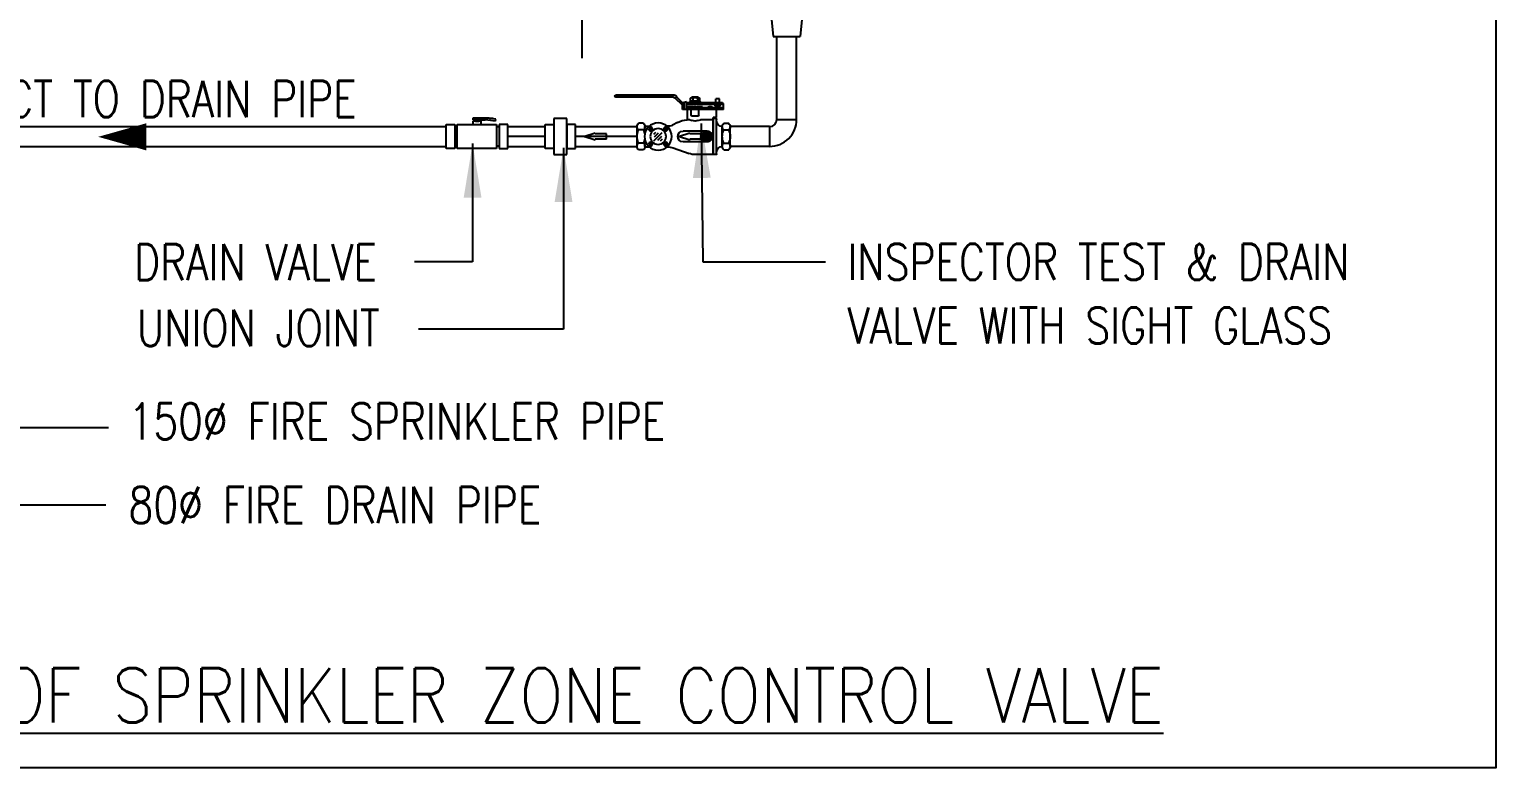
# Model space of a CAD drawing. Header units: millimetres. Extents: x -194958 to 83200, y -72620 to 64568.
# Drawn here: x -141166 to -139138, y -48783 to -47763 of the extents above; entities that cross this region are included whole.
import ezdxf
from ezdxf.enums import TextEntityAlignment as Align

# ---------------------------------------------------------------- set-up
doc = ezdxf.new("R2010")
doc.units = ezdxf.units.MM
doc.header["$LTSCALE"] = 200
doc.header["$PDMODE"] = 3
doc.header["$PDSIZE"] = 150
doc.linetypes.add('DASH', pattern=[0.35, 0.25, -0.1])
doc.linetypes.add('PHANTOM2', pattern=[1.25, 0.625, -0.125, 0.125, -0.125, 0.125, -0.125])
doc.layers.get('Defpoints').update_dxf_attribs({"color": 8, "linetype": 'DASH'})
doc.layers.add('0 @ 100 (19)', color=7, linetype='Continuous', lineweight=18)
doc.layers.add('ARCH', color=7, linetype='Continuous')
doc.layers.add('FS', color=3, linetype='PHANTOM2')
doc.styles.add('_ACM-ROMANS', font='romans.shx', dxfattribs={"width": 0.8})
doc.styles.get("Standard").update_dxf_attribs({"font": 'ARIALN.TTF'})
doc.dimstyles.new('_ACM-DIM-25-', dxfattribs={"dimscale": 25, "dimtxt": 2.3, "dimasz": 2, "dimexe": 1.875, "dimexo": 1.875, "dimgap": 1.25, "dimtad": 0, "dimdec": 0, "dimzin": 9, "dimdsep": 46, "dimtxsty": '_ACM-ROMANS', "dimblk1": 'ARCHTICK', "dimblk2": 'ARCHTICK', "dimsah": 1, "dimcen": 0, "dimdle": 1.875, "dimclre": 8, "dimadec": 0, "dimazin": 2, "dimtfac": 1, "dimtdec": 0, "dimtofl": 0, "dimtmove": 1, "dimatfit": 3, "dimfxl": 1, "dimtvp": 0.8, "dimfrac": 2, "dimtolj": 1, "dimtzin": 0, "dimarcsym": 0})
doc.dimstyles.new('Annotative', dxfattribs={"dimscale": 0, "dimtxt": 2.5, "dimasz": 2.5, "dimexe": 1.25, "dimexo": 0.625, "dimtad": 1, "dimtxsty": 'Standard', "dimcen": 2.5, "dimadec": 0, "dimazin": 0, "dimtfac": 1, "dimtmove": 0, "dimatfit": 3, "dimfxl": 1, "dimarcsym": 0})

# ---------------------------------------------------------------- blocks, each defined once
blk = doc.blocks.new('_ARCHTICK')
at = {"color": 0, "linetype": 'ByBlock', "const_width": 0.15}
blk.add_lwpolyline([(-0.5, -0.5), (0.5, 0.5)], dxfattribs=at)
blk = doc.blocks.new('*D5107')
at = {"color": 8, "linetype": 'Continuous', "lineweight": -2}
for p, q in [((-140983.7, -47696.3), (-140983.7, -47093.6)), ((-140401, -47802.7), (-140401, -47093.6))]:
    blk.add_line(p, q, dxfattribs=at)
at = {"color": 0, "linetype": 'Continuous', "lineweight": -2}
blk.add_line((-141030.6, -47140.5), (-140354.1, -47140.5), dxfattribs=at)
at = {"layer": 'Defpoints', "color": 0}
for p in [(-140401, -47140.5), (-140983.7, -47743.2), (-140401, -47849.6)]:
    blk.add_point(p, dxfattribs=at)
at = {"color": 0, "linetype": 'ByBlock', "lineweight": -2, "xscale": 50, "yscale": 50, "zscale": 50, "rotation": 180}
blk.add_blockref('_ARCHTICK', (-140983.7, -47140.5), dxfattribs=at)
at = {"color": 0, "linetype": 'ByBlock', "lineweight": -2, "xscale": 50, "yscale": 50, "zscale": 50}
blk.add_blockref('_ARCHTICK', (-140401, -47140.5), dxfattribs=at)
at = {"color": 0, "insert": (-140692.4, -47070.4), "char_height": 57.5, "attachment_point": 5, "style": '_ACM-ROMANS'}
blk.add_mtext('\\A1;450(MINI.)', dxfattribs=at)

msp = doc.modelspace()

# ---------------------------------------------------------------- linework, layer by layer
at = {"color": 7, "linetype": 'Continuous'}
for p, q in [((-140142.9, -47710.2, 0), (-140137, -47772.7, 0)), ((-140093.5, -47710.2, 0), (-140099.4, -47772.7, 0)), ((-140137, -47772.7, 0), (-140099.4, -47772.7, 0)), ((-140131.9, -47887.2, 0), (-140131.9, -47772.7, 0)), ((-140104.5, -47887.2, 0), (-140104.5, -47772.7, 0)), ((-140273.5, -47853.5, 0), (-140354.5, -47853.5, 0)), ((-140274.8, -47856.6, 0), (-140354.5, -47856.6, 0)), ((-140273, -47857.4, 0), (-140272.5, -47857.9, 0)), ((-140272.5, -47857.9, 0), (-140270.3, -47855.7, 0)), ((-140272.3, -47857.7, 0), (-140263.2, -47866.8, 0)), ((-140271.7, -47854.3, 0), (-140270.3, -47855.7, 0)), ((-140270.5, -47855.8, 0), (-140262.1, -47864.2, 0)), ((-140251.4, -47862.1, 0), (-140251.4, -47857.9, 0)), ((-140240, -47856.9, 0), (-140249.8, -47856.9, 0)), ((-140248.7, -47856.4, 0), (-140248.7, -47856.9, 0)), ((-140241.1, -47856.4, 0), (-140248.7, -47856.4, 0)), ((-140248.2, -47857.9, 0), (-140248.2, -47862.1, 0)), ((-140241.6, -47857.9, 0), (-140241.6, -47862.1, 0)), ((-140241.1, -47856.4, 0), (-140241.1, -47856.9, 0)), ((-140238.4, -47862.1, 0), (-140238.4, -47857.9, 0)), ((-140262.1, -47866.8, 0), (-140263.2, -47866.8, 0)), ((-140256.9, -47862.9, 0), (-140262.1, -47864.2, 0)), ((-140260, -47864.2, 0), (-140262.1, -47864.2, 0)), ((-140262.1, -47873.3, 0), (-140262.1, -47864.2, 0)), ((-140205.7, -47873.3, 0), (-140262.1, -47873.3, 0)), ((-140260, -47873.3, 0), (-140260, -47864.2, 0)), ((-140256.9, -47873.3, 0), (-140256.9, -47862.9, 0)), ((-140207.1, -47864.2, 0), (-140256.9, -47864.2, 0)), ((-140207.1, -47866.8, 0), (-140256.9, -47866.8, 0)), ((-140205.7, -47871.2, 0), (-140256.9, -47871.2, 0)), ((-140247.6, -47869.9, 0), (-140255.3, -47869.9, 0)), ((-140255.3, -47871.2, 0), (-140255.3, -47869.9, 0)), ((-140255.3, -47887.9, 0), (-140255.3, -47873.3, 0)), ((-140252.7, -47863.2, 0), (-140251.4, -47862.1, 0)), ((-140252.7, -47864.2, 0), (-140252.7, -47863.2, 0)), ((-140237.1, -47863.2, 0), (-140252.7, -47863.2, 0)), ((-140238.4, -47862.1, 0), (-140251.4, -47862.1, 0)), ((-140250.1, -47881.4, 0), (-140250.1, -47873.3, 0)), ((-140234.5, -47869.9, 0), (-140242.1, -47869.9, 0)), ((-140239.7, -47881.4, 0), (-140239.7, -47873.3, 0)), ((-140238.4, -47862.1, 0), (-140237.1, -47863.2, 0)), ((-140237.1, -47864.2, 0), (-140237.1, -47863.2, 0)), ((-140234.5, -47871.2, 0), (-140234.5, -47869.9, 0)), ((-140217, -47868.9, 0), (-140217, -47866.8, 0)), ((-140210.2, -47868.9, 0), (-140217, -47868.9, 0)), ((-140216.2, -47864.2, 0), (-140216.2, -47859, 0)), ((-140211, -47859, 0), (-140216.2, -47859, 0)), ((-140215.1, -47884.8, 0), (-140215.1, -47873.3, 0)), ((-140211, -47864.2, 0), (-140211, -47859, 0)), ((-140210.2, -47868.9, 0), (-140210.2, -47866.8, 0)), ((-140207.1, -47866.8, 0), (-140207.1, -47864.2, 0)), ((-140205.7, -47865, 0), (-140207.1, -47865, 0)), ((-140205.7, -47873.3, 0), (-140205.7, -47865, 0)), ((-141449.4, -47897.2, 0), (-140589, -47897.2, 0)), ((-140503.9, -47897.2, 0), (-140452.1, -47897.2, 0)), ((-140410.2, -47897.2, 0), (-140325.2, -47897.2, 0)), ((-140325.2, -47924.6, 0), (-140325.2, -47897.2, 0)), ((-140316.4, -47892.6, 0), (-140323.2, -47892.6, 0)), ((-140314.3, -47896.7, 0), (-140308.3, -47896.7, 0)), ((-140314.3, -47906.5, 0), (-140314.3, -47897.2, 0)), ((-140305.1, -47902.6, 0), (-140308.7, -47898.9, 0)), ((-140304.4, -47901.8, 0), (-140308, -47898.2, 0)), ((-140287.7, -47901.8, 0), (-140284.1, -47898.2, 0)), ((-140287, -47902.6, 0), (-140283.3, -47898.9, 0)), ((-140269, -47891.5, 0), (-140275.9, -47895.4, 0)), ((-140252.1, -47887.9, 0), (-140255.9, -47887.9, 0)), ((-140241, -47882.7, 0), (-140248.8, -47882.7, 0)), ((-140219.9, -47887.9, 0), (-140237.6, -47887.9, 0)), ((-140215.1, -47884.8, 0), (-140219.9, -47884.8, 0)), ((-140219.9, -47935.9, 0), (-140219.9, -47884.8, 0)), ((-140216.5, -47885.8, 0), (-140219.3, -47885.8, 0)), ((-140219.3, -47935.9, 0), (-140219.3, -47885.8, 0)), ((-140215.1, -47934.6, 0), (-140215.1, -47887.2, 0)), ((-140207.3, -47924.6, 0), (-140207.3, -47897.2, 0)), ((-140205.2, -47892.6, 0), (-140198.4, -47892.6, 0)), ((-140141.9, -47897.2, 0), (-140196.4, -47897.2, 0)), ((-140196.4, -47924.6, 0), (-140196.4, -47897.2, 0)), ((-140398.7, -47910.9, 0), (-140383.2, -47905.7, 0)), ((-140383.2, -47916.1, 0), (-140398.7, -47910.9, 0)), ((-140383.2, -47907.2, 0), (-140383.2, -47905.7, 0)), ((-140367.5, -47907.2, 0), (-140383.2, -47907.2, 0)), ((-140367.5, -47914.5, 0), (-140383.2, -47914.5, 0)), ((-140383.2, -47916.1, 0), (-140383.2, -47914.5, 0)), ((-140367.5, -47914.5, 0), (-140367.5, -47907.2, 0)), ((-140316.4, -47901.8, 0), (-140323.2, -47901.8, 0)), ((-140314.3, -47924.6, 0), (-140314.3, -47915.3, 0)), ((-140305.1, -47919.2, 0), (-140308.7, -47922.8, 0)), ((-140302.1, -47907.7, 0), (-140299.2, -47904.8, 0)), ((-140301.8, -47916.7, 0), (-140290.3, -47905.1, 0)), ((-140301.2, -47911.5, 0), (-140295.4, -47905.7, 0)), ((-140296.6, -47916.1, 0), (-140290.8, -47910.3, 0)), ((-140292.9, -47916.9, 0), (-140290, -47914.1, 0)), ((-140287, -47919.2, 0), (-140283.3, -47922.8, 0)), ((-140267.8, -47910.9, 0), (-140252.3, -47905.7, 0)), ((-140252.3, -47916.1, 0), (-140267.8, -47910.9, 0)), ((-140228.3, -47903.6, 0), (-140261.6, -47903.6, 0)), ((-140228.3, -47918.2, 0), (-140261.6, -47918.2, 0)), ((-140252.3, -47907.2, 0), (-140252.3, -47905.7, 0)), ((-140236.6, -47907.2, 0), (-140252.3, -47907.2, 0)), ((-140236.6, -47914.5, 0), (-140252.3, -47914.5, 0)), ((-140252.3, -47916.1, 0), (-140252.3, -47914.5, 0)), ((-140236.6, -47914.5, 0), (-140236.6, -47907.2, 0)), ((-140225.9, -47913.3, 0), (-140230.7, -47908.5, 0)), ((-140205.2, -47901.8, 0), (-140198.4, -47901.8, 0)), ((-141449.4, -47924.6, 0), (-140589, -47924.6, 0)), ((-140503.9, -47924.6, 0), (-140452.1, -47924.6, 0)), ((-140410.2, -47924.6, 0), (-140325.2, -47924.6, 0)), ((-140316.4, -47920, 0), (-140323.2, -47920, 0)), ((-140316.4, -47929.2, 0), (-140323.2, -47929.2, 0)), ((-140314.3, -47925.1, 0), (-140308.3, -47925.1, 0)), ((-140304.4, -47920, 0), (-140308, -47923.6, 0)), ((-140287.7, -47920, 0), (-140284.1, -47923.6, 0)), ((-140275, -47926.6, 0), (-140253.3, -47934.4, 0)), ((-140219.9, -47935.9, 0), (-140244.5, -47935.9, 0)), ((-140216.5, -47935.9, 0), (-140219.3, -47935.9, 0)), ((-140205.2, -47920, 0), (-140198.4, -47920, 0)), ((-140205.2, -47929.2, 0), (-140198.4, -47929.2, 0)), ((-140141.9, -47924.6, 0), (-140196.4, -47924.6, 0))]:
    msp.add_line(p, q, dxfattribs=at)
for p, q in [((-140131.9, -47772.7, 0), (-140104.5, -47772.7, 0)), ((-140141.9, -47897.2, 0), (-140141.9, -47924.6, 0)), ((-140131.9, -47887.2, 0), (-140104.5, -47887.2, 0))]:
    msp.add_line(p, q)
at = {"elevation": 0}
msp.add_lwpolyline([(-142227.9, -46241.7), (-139137.7, -46241.7), (-139137.7, -48783.5), (-142227.9, -48783.5)], close=True, dxfattribs=at)
at = {"color": 7, "linetype": 'Continuous', "elevation": 0}
msp.add_lwpolyline([(-140212, -47868.9), (-140212, -47869.3), (-140212.1, -47869.7), (-140212.2, -47870.1), (-140212.4, -47870.5), (-140212.6, -47870.8), (-140212.9, -47871), (-140213.1, -47871.1), (-140213.4, -47871.2), (-140213.7, -47871.2), (-140214, -47871.1), (-140214.3, -47871), (-140214.5, -47870.8), (-140214.8, -47870.5), (-140215, -47870.1), (-140215.1, -47869.7), (-140215.2, -47869.3), (-140215.2, -47868.9)], dxfattribs=at)
at = {"elevation": 0}
msp.add_lwpolyline([(-141070.3, -47911.3, 0, 37.5, 0), (-141003.9, -47911.3, 37.5, 37.5, 0)], format="xyseb", dxfattribs=at)
at = {"color": 7, "linetype": 'Continuous', "elevation": 0}
for points in [[(-140231, -47917.7), (-140235.6, -47910.3), (-140235.5, -47909.6), (-140230.3, -47917.9)], [(-140231.6, -47917.4), (-140235.6, -47910.9), (-140235.6, -47910.3), (-140231, -47917.7)], [(-140232.3, -47917), (-140235.5, -47911.8), (-140235.6, -47910.9), (-140231.6, -47917.4)], [(-140230.3, -47917.9), (-140235.5, -47909.6), (-140235.3, -47908.9), (-140229.6, -47918.1)], [(-140232.7, -47916.6), (-140235.5, -47912.2), (-140235.5, -47911.8), (-140232.3, -47917)], [(-140233.5, -47916.1), (-140235.2, -47913.3), (-140235.5, -47912.2), (-140232.7, -47916.6)], [(-140229.6, -47918.1), (-140235.3, -47908.9), (-140235.1, -47908.2), (-140228.9, -47918.1)], [(-140233.8, -47915.6), (-140235.1, -47913.6), (-140235.2, -47913.3), (-140233.5, -47916.1)], [(-140228.9, -47918.1), (-140235.1, -47908.2), (-140234.8, -47907.7), (-140228.3, -47918.2)], [(-140234.4, -47914.9), (-140234.4, -47914.9), (-140235.1, -47913.6), (-140233.8, -47915.6)], [(-140228.3, -47918.2), (-140234.8, -47907.7), (-140234.4, -47906.9), (-140227.4, -47918.1)], [(-140227.4, -47918.1), (-140234.4, -47906.9), (-140234.1, -47906.5), (-140227, -47918.1)], [(-140227, -47918.1), (-140234.1, -47906.5), (-140233.5, -47905.7), (-140226, -47917.8)], [(-140226, -47917.8), (-140233.5, -47905.7), (-140233.2, -47905.5), (-140225.6, -47917.7)], [(-140225.6, -47917.7), (-140233.2, -47905.5), (-140232.3, -47904.8), (-140224.6, -47917.2)], [(-140224.6, -47917.2), (-140232.3, -47904.8), (-140232, -47904.6), (-140224.3, -47917)], [(-140224.3, -47917), (-140232, -47904.6), (-140231, -47904.1), (-140223.4, -47916.3)], [(-140223.4, -47916.3), (-140231, -47904.1), (-140230.6, -47904), (-140223.1, -47916.1)], [(-140223.1, -47916.1), (-140230.6, -47904), (-140229.6, -47903.7), (-140222.5, -47915.2)], [(-140222.5, -47915.2), (-140229.6, -47903.7), (-140229.1, -47903.7), (-140222.2, -47914.9)], [(-140222.2, -47914.9), (-140229.1, -47903.7), (-140228.3, -47903.6), (-140221.8, -47914.1)], [(-140221.8, -47914.1), (-140228.3, -47903.6), (-140227.7, -47903.6), (-140221.5, -47913.6)], [(-140221.5, -47913.6), (-140227.7, -47903.6), (-140227, -47903.7), (-140221.3, -47912.9)], [(-140221.3, -47912.9), (-140227, -47903.7), (-140226.3, -47903.9), (-140221.1, -47912.2)], [(-140221.1, -47912.2), (-140226.3, -47903.9), (-140225.6, -47904.1), (-140221, -47911.5)], [(-140221, -47911.5), (-140225.6, -47904.1), (-140225, -47904.4), (-140221, -47910.9)], [(-140221, -47910.9), (-140225, -47904.4), (-140224.3, -47904.8), (-140221.1, -47910)], [(-140221.1, -47910), (-140224.3, -47904.8), (-140223.9, -47905.1), (-140221.1, -47909.6)], [(-140221.1, -47909.6), (-140223.9, -47905.1), (-140223.1, -47905.7), (-140221.4, -47908.5)], [(-140221.4, -47908.5), (-140223.1, -47905.7), (-140222.7, -47906.2), (-140221.5, -47908.2)], [(-140221.5, -47908.2), (-140222.7, -47906.2), (-140222.2, -47906.9), (-140222.2, -47906.9)]]:
    msp.add_lwpolyline(points, close=True, dxfattribs=at)
msp.add_lwpolyline([(-140228.3, -47904.1, -1), (-140228.3, -47917.7), (-140228.3, -47917.7), (-140228.3, -47917.7, -1), (-140228.3, -47904.1)], format="xyb", dxfattribs=at)
at = {"color": 7, "linetype": 'Continuous', "extrusion": (0, 0, -1)}
for centre, radius in [((140296, -47910.9, 0), 18.8), ((140306.5, -47900.4, 0), 2.61), ((140285.5, -47900.4, 0), 2.61), ((140306.5, -47921.4, 0), 2.61), ((140296, -47910.9, 0), 11), ((140285.5, -47921.4, 0), 2.61)]:
    msp.add_circle(centre, radius, dxfattribs=at)
for centre, radius, start, end in [((140354.5, -47855.1, 0), 1.57, 270, 90), ((140274.8, -47859.2, 0), 2.61, 90, 135), ((140273.5, -47856.1, 0), 2.61, 90, 135), ((140249.8, -47858.7, 0), 1.8, 24.7615, 155.2385), ((140244.9, -47862.5, 0), 5.62, 54.5107, 125.4893), ((140240, -47858.7, 0), 1.8, 24.7615, 155.2385), ((140244.9, -47874.4, 0), 5.22, 36.8699, 143.1301), ((140224, -47874.4, 0), 5.22, 36.8699, 143.1301), ((140319.2, -47897.2, 0), 6.04, 310.8657, 49.1343), ((140320.3, -47897.2, 0), 6.04, 130.8657, 229.1343), ((140283.8, -47870.6, 0), 26.1, 252.367, 270), ((140255.9, -47914, 0), 26.1, 59.8656, 90), ((140252.1, -47895.8, 0), 7.83, 90, 115.1581), ((140248.8, -47881.4, 0), 1.3, 270, 0), ((140244.9, -47880.3, 0), 9.23, 244.8419, 295.1581), ((140241, -47881.4, 0), 1.3, 180, 270), ((140237.6, -47895.8, 0), 7.83, 64.8419, 90), ((140216.4, -47887.2, 0), 1.3, 90, 180), ((140207.3, -47889.4, 0), 7.83, 270, 0), ((140201.3, -47897.2, 0), 6.04, 310.8657, 49.1343), ((140202.4, -47897.2, 0), 6.04, 130.8657, 229.1343), ((140304.2, -47910.9, 0), 21, 334.25, 25.75), ((140335.3, -47910.9, 0), 21, 154.25, 171.2243), ((140335.3, -47910.9, 0), 21, 188.7757, 205.75), ((140261.6, -47910.9, 0), 7.31, 270, 90), ((140186.3, -47910.9, 0), 21, 334.25, 25.75), ((140217.4, -47910.9, 0), 21, 154.25, 205.75), ((140319.2, -47924.6, 0), 6.04, 310.8657, 49.1343), ((140320.3, -47924.6, 0), 6.04, 130.8657, 229.1343), ((140283.8, -47951.2, 0), 26.1, 90, 109.7244), ((140244.5, -47909.8, 0), 26.1, 270, 289.7244), ((140216.4, -47934.6, 0), 1.3, 180, 270), ((140207.3, -47932.4, 0), 7.83, 0, 90), ((140201.3, -47924.6, 0), 6.04, 310.8657, 49.1343), ((140202.4, -47924.6, 0), 6.04, 130.8657, 229.1343)]:
    msp.add_arc(centre, radius, start, end, dxfattribs=at)
for radius, end in [(10, 0), (37.4, 0.0002)]:
    msp.add_arc((-140141.9, -47887.2, 0), radius, 270, end)
at = {"layer": 'FS', "color": 7}
for p, q in [((-140589, -47894.4, 0), (-140577.1, -47894.4, 0)), ((-140589, -47927.4, 0), (-140589, -47894.4, 0)), ((-140577.1, -47894.4, 0), (-140577.1, -47927.4, 0)), ((-140573.7, -47897.4, 0), (-140577.1, -47897.4, 0)), ((-140552.4, -47885.5, 0), (-140552.4, -47887.6, 0)), ((-140536.7, -47885.5, 0), (-140552.4, -47885.5, 0)), ((-140552.4, -47887.6, 0), (-140535, -47887.6, 0)), ((-140531.4, -47888, 0), (-140520.7, -47889.1, 0)), ((-140520.3, -47887, 0), (-140523.1, -47886.4, 0)), ((-140520.7, -47889.1, 0), (-140520.3, -47887, 0)), ((-140515.8, -47897.4, 0), (-140519.3, -47897.4, 0)), ((-140515.8, -47894.4, 0), (-140515.8, -47927.4, 0)), ((-140503.9, -47894.4, 0), (-140515.8, -47894.4, 0)), ((-140503.9, -47927.4, 0), (-140503.9, -47894.4, 0)), ((-140452.1, -47927.4, 0), (-140452.1, -47894.4, 0)), ((-140452.1, -47894.4, 0), (-140440.1, -47894.4, 0)), ((-140422.1, -47886.1, 0), (-140440.1, -47886.1, 0)), ((-140440.1, -47886.1, 0), (-140440.1, -47935.6, 0)), ((-140440.1, -47894.4, 0), (-140440.1, -47927.4, 0)), ((-140422.1, -47935.6, 0), (-140422.1, -47886.1, 0)), ((-140410.2, -47894.4, 0), (-140422.1, -47894.4, 0)), ((-140422.1, -47894.4, 0), (-140422.1, -47927.4, 0)), ((-140410.2, -47927.4, 0), (-140410.2, -47894.4, 0)), ((-140452.1, -47910.9, 0), (-140503.9, -47910.9, 0)), ((-140325.2, -47910.9, 0), (-140410.2, -47910.9, 0)), ((-140577.1, -47927.4, 0), (-140589, -47927.4, 0)), ((-140573.7, -47924.4, 0), (-140577.1, -47924.4, 0)), ((-140515.8, -47924.4, 0), (-140519.3, -47924.4, 0)), ((-140515.8, -47927.4, 0), (-140503.9, -47927.4, 0)), ((-140440.1, -47927.4, 0), (-140452.1, -47927.4, 0)), ((-140440.1, -47935.6, 0), (-140422.1, -47935.6, 0)), ((-140422.1, -47927.4, 0), (-140410.2, -47927.4, 0))]:
    msp.add_line(p, q, dxfattribs=at)
at = {"layer": 'FS', "color": 7, "elevation": 0}
for points in [[(-140573.7, -47894.4), (-140519.3, -47894.4), (-140519.3, -47927.4), (-140573.7, -47927.4)], [(-140552.4, -47894.4), (-140540.5, -47894.4), (-140540.5, -47889.8), (-140552.4, -47889.8)], [(-140548.7, -47889.8), (-140544.1, -47889.8), (-140544.1, -47887.8), (-140548.7, -47887.8)]]:
    msp.add_lwpolyline(points, close=True, dxfattribs=at)
at = {"layer": 'FS', "color": 7}
for centre, radius, start, end in [((-140536.6, -47993.3, 0), 107.8, 82.808, 90.0085), ((-140535, -47903.5, 0), 15.9, 76.7579, 90)]:
    msp.add_arc(centre, radius, start, end, dxfattribs=at)

# ---------------------------------------------------------------- texts
at = {"style": '_ACM-ROMANS', "width": 0.8}
for s, p in [('DRAIN VALVE', (-141020.7, -48109.6, 0)), ('INSPECTOR TEST & DRAIN', (-140034.2, -48109.2, 0)), ('UNION JOINT', (-141016.9, -48200.7, 0)), ('VALVE WITH SIGHT GLASS', (-140034.2, -48197.2, 0)), ('150%%C FIRE SPRINKLER PIPE', (-141028.4, -48329.6, 1.2)), ('80%%C FIRE DRAIN PIPE', (-141028.4, -48445.4, 1.2))]:
    msp.add_text(s, height=50, dxfattribs=at).set_placement(p)
at = {"insert": (-141378, -47833.9, 0), "char_height": 50, "attachment_point": 1, "style": '_ACM-ROMANS'}
msp.add_mtext('{\\W0.8;CONNECT TO DRAIN PIPE}', dxfattribs=at)
at = {"layer": 'ARCH', "style": '_ACM-ROMANS', "width": 0.85}
msp.add_text('%%UDETAIL OF SPRINKLER ZONE CONTROL VALVE', height=75, dxfattribs=at).set_placement((-140557.3, -48721, 0), align=Align.CENTER)

# ---------------------------------------------------------------- dimensions: what is measured, and where the dimension line sits
dim = msp.add_linear_dim(base=(-140401, -47140.5, 0), p1=(-140983.7, -47743.2, 0), p2=(-140401, -47849.6, 0), text='450(MINI.)', dimstyle='_ACM-DIM-25-', override={"dimfxl": 2, "dimarcsym": 1})
dim.commit()
dim.dimension.update_dxf_attribs({"geometry": '*D5107', "text_midpoint": (-140692.4, -47140.5, 0), "dimtype": 128})

# ---------------------------------------------------------------- leaders
for points in [[(-140236.5, -47893.1, 0), (-140234.2, -48084.2, 0), (-140064.5, -48084.2, 0)], [(-140552.6, -47920.5, 0), (-140552.6, -48084.2, 0), (-140632.9, -48084.2, 0)], [(-140426.8, -47926.4, 0), (-140426.8, -48177.2, 0), (-140627.5, -48177.2, 0)]]:
    msp.add_leader(points, dimstyle='Annotative', override={"dimscale": 1, "dimasz": 75})
at = {"layer": '0 @ 100 (19)'}
for points in [[(-141838.6, -48154.7, 0), (-141838.1, -48420.2, 0), (-141059.9, -48420.2, 0)], [(-141525.1, -48153.8, 0), (-141526.6, -48313.2, 0), (-141055.9, -48313.2, 0)]]:
    msp.add_leader(points, dimstyle='Annotative', override={"dimscale": 1, "dimasz": 75}, dxfattribs=at)

doc.saveas('drawing.dxf')
